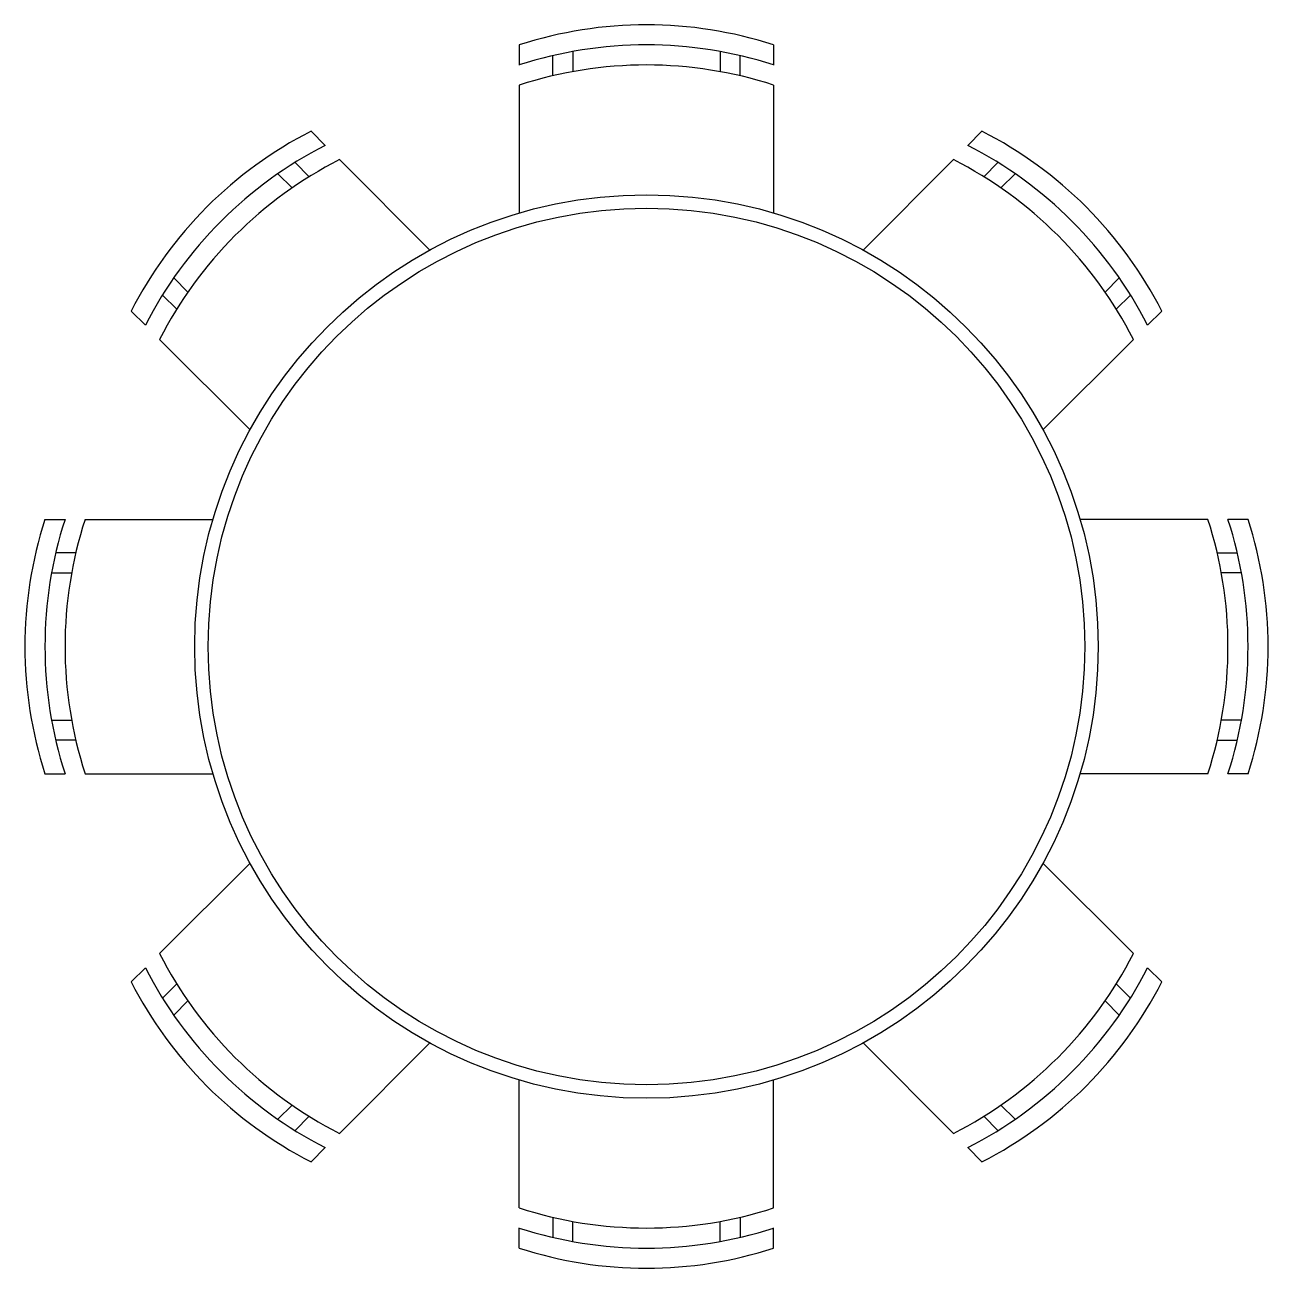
# Model space of a CAD drawing. Extents: x 2344 to 2530, y 1174 to 1360.
import ezdxf

# ---------------------------------------------------------------- set-up
doc = ezdxf.new("R2010")
doc.units = 0
doc.layers.get('0').update_dxf_attribs({"linetype": 'CONTINUOUS'})

msp = doc.modelspace()

# ---------------------------------------------------------------- linework, layer by layer
at = {"color": 0}
for p, q in [((2418.33, 1356.83), (2418.33, 1353.83)), ((2456.33, 1356.83), (2456.33, 1353.83)), ((2423.33, 1352.22), (2423.33, 1355.22)), ((2426.33, 1355.85), (2426.33, 1352.85)), ((2448.33, 1355.85), (2448.33, 1352.85)), ((2451.33, 1352.22), (2451.33, 1355.22)), ((2418.33, 1350.83), (2418.33, 1331.72)), ((2456.33, 1350.83), (2456.33, 1331.72)), ((2387.21, 1343.94), (2389.33, 1341.82)), ((2487.46, 1343.94), (2485.34, 1341.82)), ((2391.45, 1339.7), (2404.97, 1326.19)), ((2483.21, 1339.7), (2469.7, 1326.19)), ((2382.25, 1337.59), (2384.38, 1335.47)), ((2386.94, 1337.15), (2384.82, 1339.27)), ((2487.73, 1337.15), (2489.85, 1339.27)), ((2492.41, 1337.59), (2490.29, 1335.47)), ((2366.7, 1322.03), (2368.82, 1319.91)), ((2507.97, 1322.03), (2505.85, 1319.91)), ((2367.14, 1317.35), (2365.02, 1319.47)), ((2507.53, 1317.35), (2509.65, 1319.47)), ((2360.34, 1317.07), (2362.46, 1314.95)), ((2514.33, 1317.07), (2512.21, 1314.95)), ((2364.58, 1312.83), (2378.1, 1299.32)), ((2510.08, 1312.83), (2496.57, 1299.32)), ((2347.45, 1285.95), (2350.45, 1285.95)), ((2353.45, 1285.95), (2372.56, 1285.95)), ((2521.22, 1285.95), (2502.11, 1285.95)), ((2527.22, 1285.95), (2524.22, 1285.95)), ((2352.06, 1280.95), (2349.06, 1280.95)), ((2522.61, 1280.95), (2525.61, 1280.95)), ((2348.44, 1277.95), (2351.44, 1277.95)), ((2526.23, 1277.95), (2523.23, 1277.95)), ((2348.44, 1255.95), (2351.44, 1255.95)), ((2526.23, 1255.95), (2523.23, 1255.95)), ((2352.06, 1252.95), (2349.06, 1252.95)), ((2522.61, 1252.95), (2525.61, 1252.95)), ((2347.45, 1247.95), (2350.45, 1247.95)), ((2353.45, 1247.95), (2372.56, 1247.95)), ((2521.22, 1247.95), (2502.11, 1247.95)), ((2527.22, 1247.95), (2524.22, 1247.95)), ((2364.58, 1221.07), (2378.1, 1234.59)), ((2510.08, 1221.07), (2496.57, 1234.59)), ((2360.34, 1216.83), (2362.46, 1218.95)), ((2514.33, 1216.83), (2512.21, 1218.95)), ((2367.14, 1216.55), (2365.02, 1214.43)), ((2507.53, 1216.55), (2509.65, 1214.43)), ((2366.7, 1211.87), (2368.82, 1213.99)), ((2507.97, 1211.87), (2505.85, 1213.99)), ((2391.45, 1194.2), (2404.97, 1207.72)), ((2483.21, 1194.2), (2469.7, 1207.72)), ((2418.33, 1183.07), (2418.33, 1202.18)), ((2456.33, 1183.07), (2456.33, 1202.18)), ((2382.25, 1196.32), (2384.38, 1198.44)), ((2492.41, 1196.32), (2490.29, 1198.44)), ((2386.94, 1196.75), (2384.82, 1194.63)), ((2487.73, 1196.75), (2489.85, 1194.63)), ((2387.21, 1189.96), (2389.33, 1192.08)), ((2487.46, 1189.96), (2485.34, 1192.08)), ((2423.33, 1181.68), (2423.33, 1178.68)), ((2451.33, 1181.68), (2451.33, 1178.68)), ((2418.33, 1177.07), (2418.33, 1180.07)), ((2426.33, 1178.06), (2426.33, 1181.06)), ((2448.33, 1178.06), (2448.33, 1181.06)), ((2456.33, 1177.07), (2456.33, 1180.07))]:
    msp.add_line(p, q, dxfattribs=at)
for radius in [67.5, 65.5]:
    msp.add_circle((2437.33, 1266.95), radius, dxfattribs=at)
for centre, start, end in [((2437.33, 1298.17), 72.0547, 107.9453), ((2437.33, 1295.17), 72.0547, 107.9453), ((2437.33, 1292.17), 72.0547, 107.9453), ((2415.26, 1289.02), 117.0547, 152.9453), ((2459.41, 1289.02), 27.0547, 62.9453), ((2417.38, 1286.9), 117.0547, 152.9453), ((2457.29, 1286.9), 27.0547, 62.9453), ((2419.5, 1284.78), 117.0547, 152.9453), ((2455.17, 1284.78), 27.0547, 62.9453), ((2406.12, 1266.95), 162.0547, 197.9453), ((2409.12, 1266.95), 162.0547, 197.9453), ((2412.12, 1266.95), 162.0547, 197.9453), ((2462.55, 1266.95), 342.0547, 17.9453), ((2465.55, 1266.95), 342.0547, 17.9453), ((2468.55, 1266.95), 342.0547, 17.9453), ((2419.5, 1249.12), 207.0547, 242.9453), ((2455.17, 1249.12), 297.0547, 332.9453), ((2417.38, 1247), 207.0547, 242.9453), ((2457.29, 1247), 297.0547, 332.9453), ((2415.26, 1244.88), 207.0547, 242.9453), ((2459.41, 1244.88), 297.0547, 332.9453), ((2437.33, 1241.73), 252.0547, 287.9453), ((2437.33, 1238.73), 252.0547, 287.9453), ((2437.33, 1235.73), 252.0547, 287.9453)]:
    msp.add_arc(centre, 61.67, start, end, dxfattribs=at)

doc.saveas('drawing.dxf')
